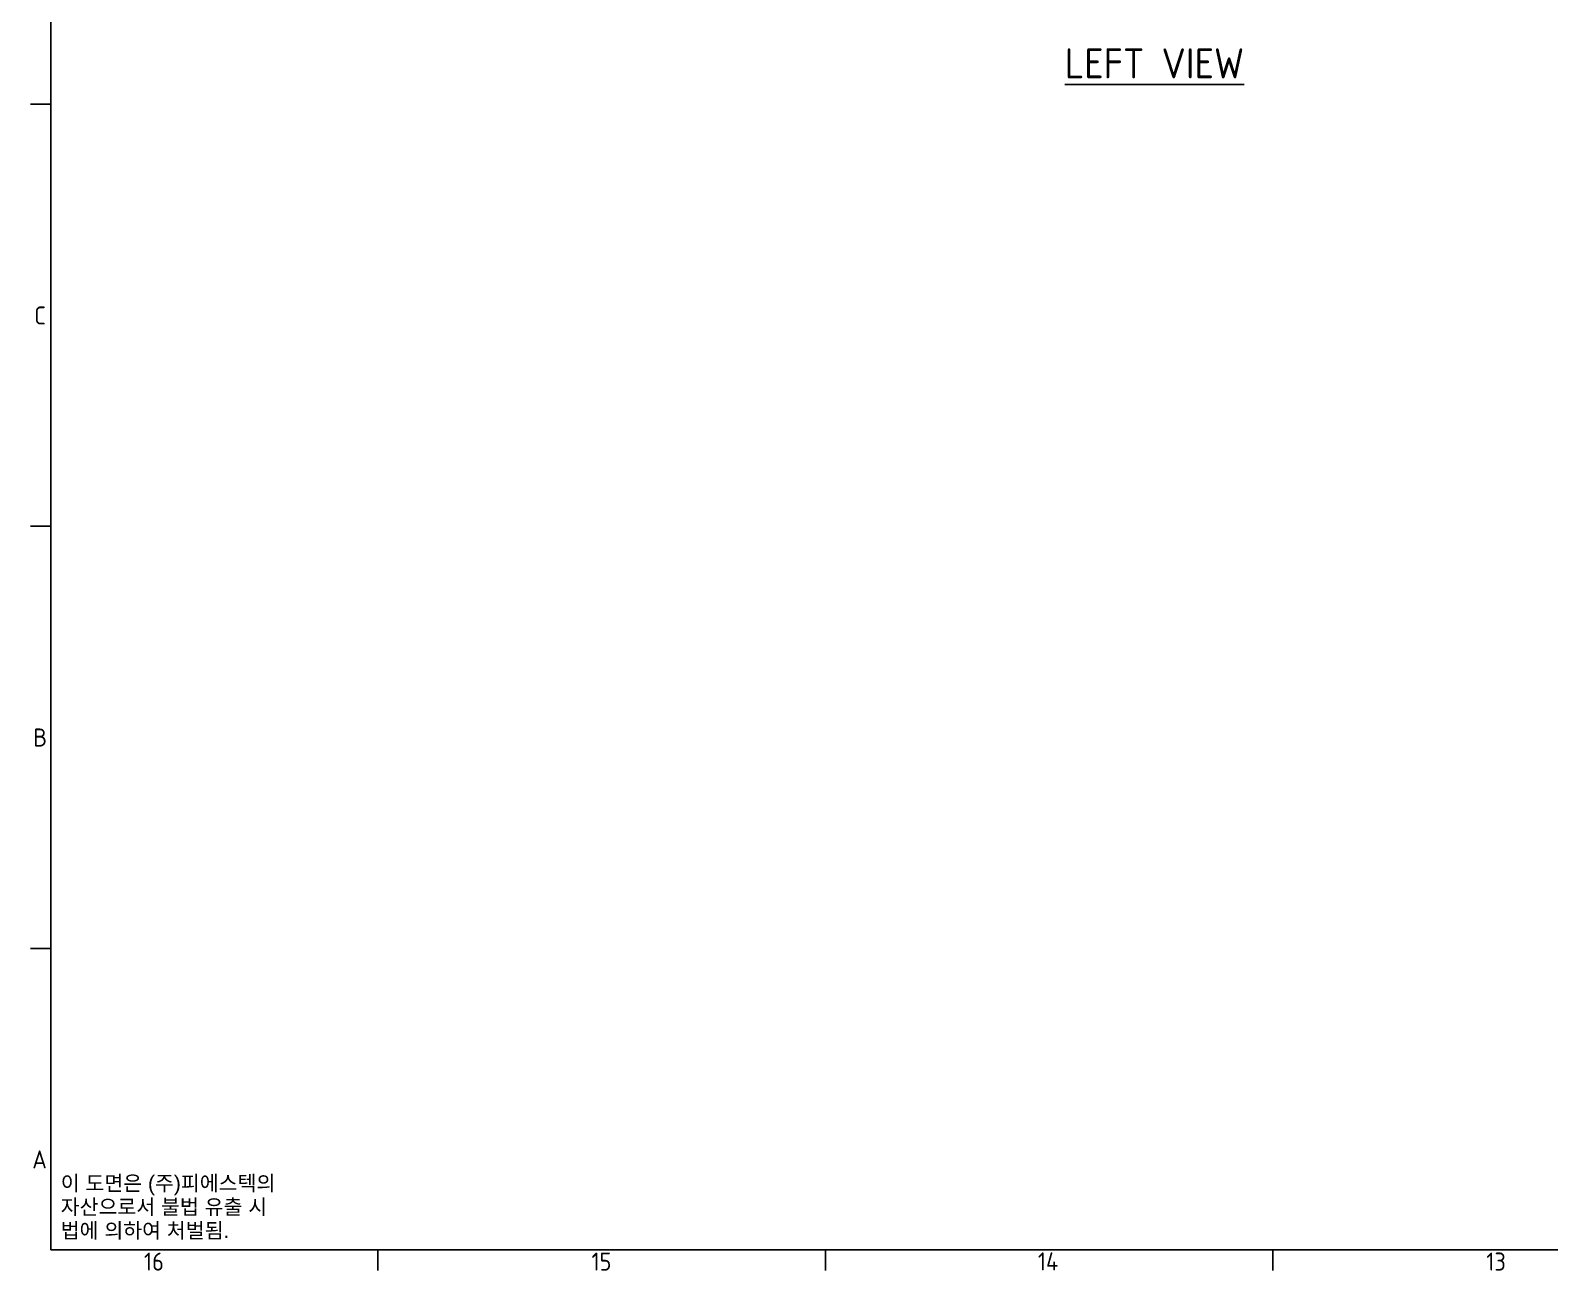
# Model space of a CAD drawing. Header units: millimetres. Extents: x 0 to 5945, y 0 to 4205.
# Drawn here: x 83 to 1345, y 83 to 1113 of the extents above; entities that cross this region are included whole.
import ezdxf

# ---------------------------------------------------------------- set-up
doc = ezdxf.new("R2010")
doc.units = ezdxf.units.MM
doc.header["$LTSCALE"] = 5
doc.layers.get('0').update_dxf_attribs({"color": 3, "lineweight": 25})
doc.layers.add('경계(ISO)', color=7, linetype='Continuous', lineweight=25)
doc.layers.add('기호(ISO)', color=5, linetype='Continuous', lineweight=25)
doc.styles.add('문자 텍스트_M2B', font='isocp.shx')
doc.styles.add('문자 텍스트_PSTEK_POSCO', font='isocp.shx')

# ---------------------------------------------------------------- blocks, each defined once
blk = doc.blocks.new('경계 Default Border')
at = {"layer": '경계(ISO)'}
for p, q in [((20, 210.25), (16.6, 210.25)), ((20, 140.17), (16.6, 140.17)), ((20, 70.08), (16.6, 70.08)), ((74.31, 20), (74.31, 16.6)), ((148.63, 20), (148.63, 16.6)), ((222.94, 20), (222.94, 16.6))]:
    blk.add_line(p, q, dxfattribs=at)
at = {"layer": '경계(ISO)', "flags": 128}
blk.add_lwpolyline([(20, 20), (20, 821), (1169, 821), (1169, 20), (20, 20)], dxfattribs=at)
at = {"layer": '경계(ISO)', "color": 2, "char_height": 3, "attachment_point": 7, "style": '문자 텍스트_M2B'}
for s, insert in [('C', (17.24, 173.68)), ('B', (17.08, 103.6)), ('A', (16.91, 33.53)), ('16', (35.47, 16.57)), ('15', (109.79, 16.57)), ('14', (183.93, 16.6)), ('13', (258.41, 16.57))]:
    blk.add_mtext(s, dxfattribs=dict(at, insert=insert))

msp = doc.modelspace()

# ---------------------------------------------------------------- block references
at = {"xscale": 5, "yscale": 5, "zscale": 5}
msp.add_blockref('경계 Default Border', (0, 0), dxfattribs=at)

# ---------------------------------------------------------------- texts
at = {"layer": '기호(ISO)', "color": 2, "insert": (1016.435, 1085.257), "char_height": 25, "width": 625.93245, "attachment_point": 5, "style": '문자 텍스트_PSTEK_POSCO'}
msp.add_mtext('{\\fISOCP|b0|i0;\\H25.0000;\\LLEFT VIEW}', dxfattribs=at)
at = {"layer": '기호(ISO)', "color": 2, "insert": (108.196, 135.123), "char_height": 12.5, "width": 196.53052, "attachment_point": 4, "line_spacing_factor": 0.944221, "style": '문자 텍스트_PSTEK_POSCO'}
msp.add_mtext('{\\fArial|b0|i0;\\H12.5000;이 도면은 (주)피에스텍의\\P자산으로서 불법 유출 시 \\P법에 의하여 처벌됨.}', dxfattribs=at)

doc.saveas('drawing.dxf')
